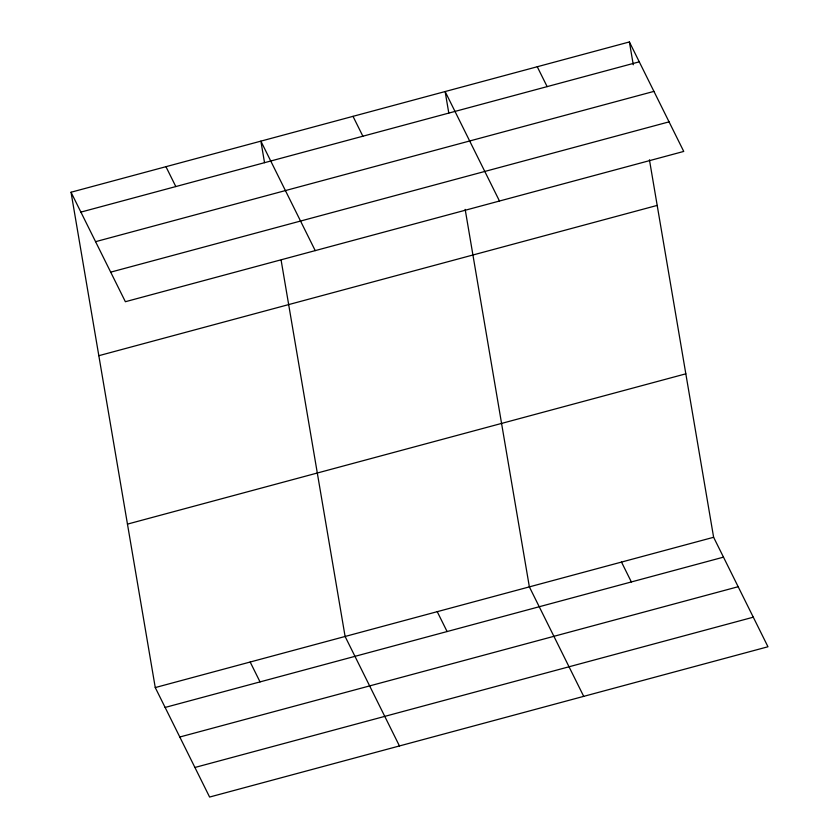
<?xml version="1.0" encoding="UTF-8"?>
<svg xmlns="http://www.w3.org/2000/svg" width="839" height="839" viewBox="0 0 839 839"><rect width="100%" height="100%" fill="white"/><g stroke="black" fill="none" stroke-linecap="round" stroke-linejoin="round"><path stroke-width="1.26" d="M71.032 192.236L629.397 41.95L683.743 151.429L125.378 301.715L71.032 192.236L155.257 687.571L209.603 797.05L767.968 646.764L713.622 537.285L649.438 159.798M80.89 212.11L639.266 61.824M95.573 241.674L653.938 91.388M110.696 272.151L669.061 121.854M98.824 355.694L657.189 205.408M127.465 524.113L685.83 373.827M155.257 687.571L713.622 537.285M165.115 707.445L723.491 557.148M179.798 737.009L738.163 586.723M194.921 767.475L753.296 617.189M537.264 66.753L547.133 86.616M499.478 201.024L445.131 91.545L448.802 113.087M621.5 562.078L631.358 581.951M353.009 116.348L362.868 136.212M583.713 696.36L529.367 586.881L465.173 209.393M315.223 250.62L260.877 141.141L264.537 162.682M437.234 611.673L447.093 631.547M165.954 166.688L175.812 186.562M399.448 745.955L345.102 636.476L281.128 260.247M250.179 662.023L260.038 681.897M629.397 41.95L633.277 64.76"/></g></svg>
